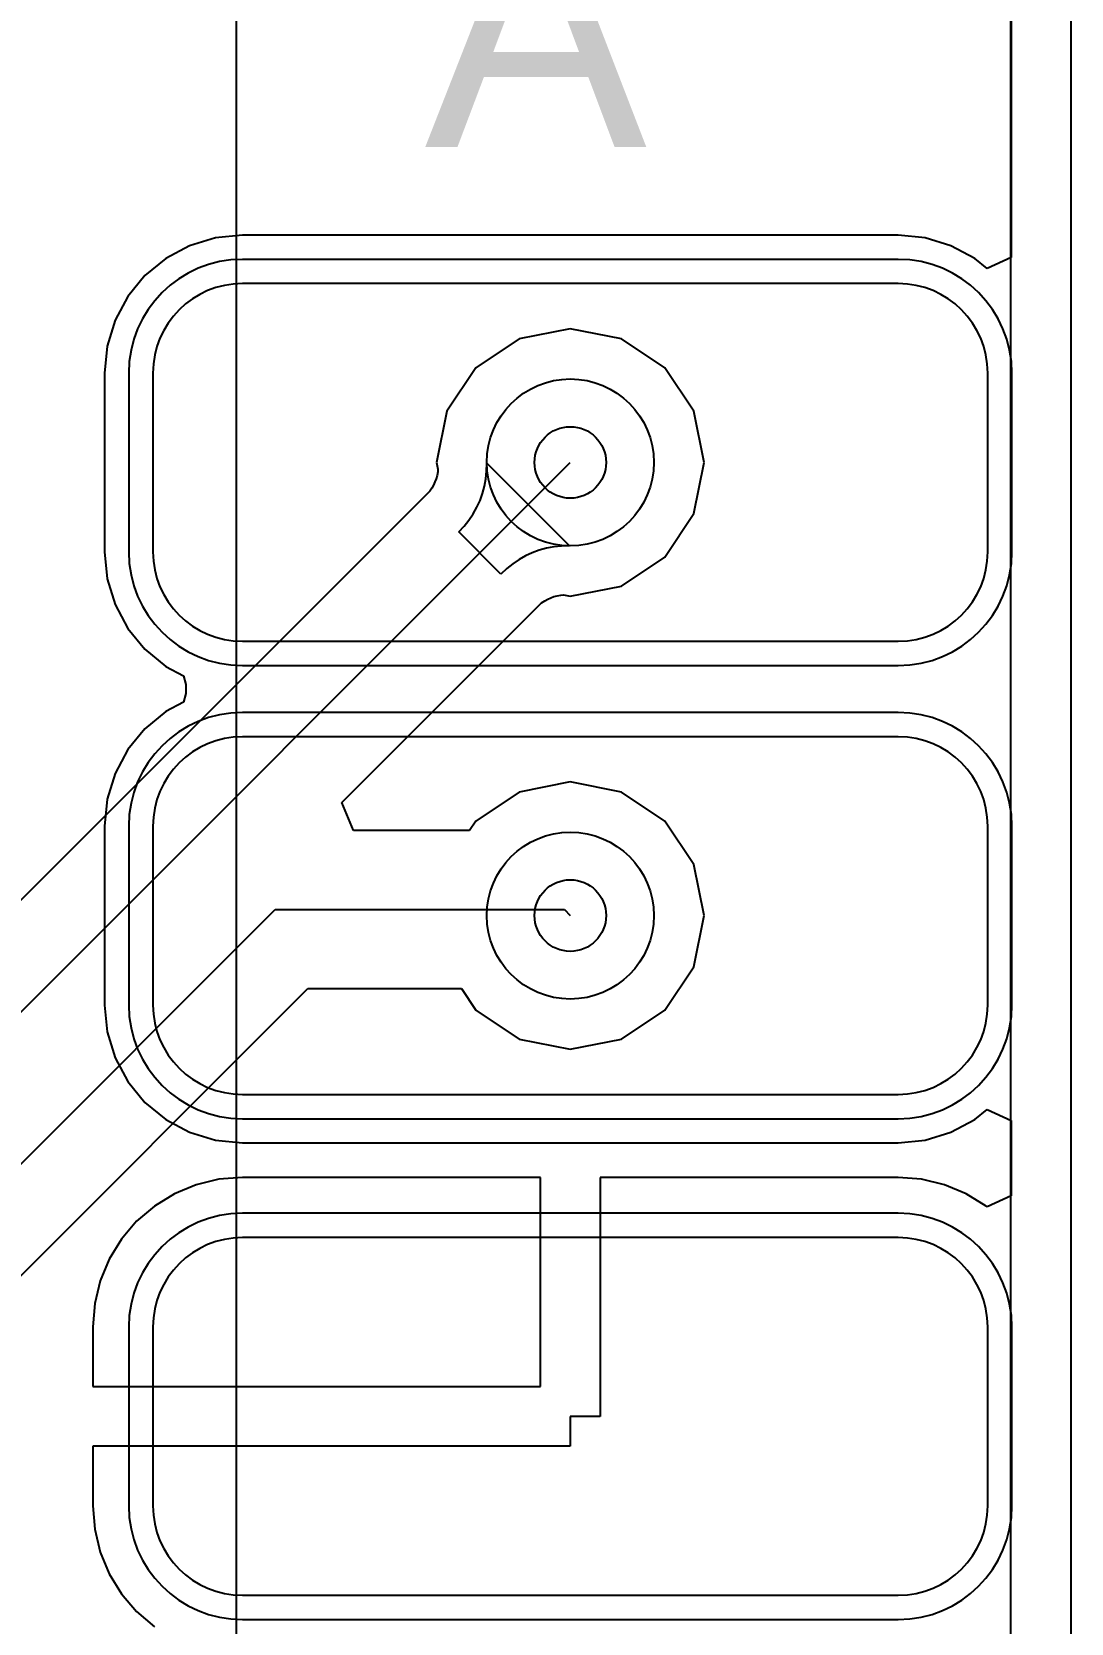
# Model space of a CAD drawing. Header units: millimetres. Extents: x 43 to 5455, y 55 to 5455.
# Drawn here: x 105.04 to 109.4, y 64.33 to 71.01 of the extents above; entities that cross this region are included whole.
import ezdxf

# ---------------------------------------------------------------- set-up
doc = ezdxf.new("R2010")
doc.units = ezdxf.units.MM
for name, color, linetype in [('BottomLayer', 5, 'Continuous'), ('KeepOutLayer', 6, 'Continuous'), ('Mechanical1', 6, 'Continuous'), ('TopLayer', 1, 'Continuous'), ('TopOverlay', 2, 'Continuous'), ('TopPaste', 8, 'Continuous'), ('TopSolder', 216, 'Continuous'), ('ViaHoleLayer', 16, 'Continuous')]:
    doc.layers.add(name, color=color, linetype=linetype)
doc.styles.add('Arial', font='arial.ttf', dxfattribs={"height": 0.2})

msp = doc.modelspace()

# ---------------------------------------------------------------- linework, layer by layer
at = {"layer": 'BottomLayer'}
for p, q in [((109.1451, 71.5), (109.1451, 59.7349)), ((107.3, 69.7608), (107.0854, 69.7181)), ((107.5146, 69.7181), (107.3, 69.7608)), ((107.0854, 69.7181), (106.9035, 69.5965)), ((107.6965, 69.5965), (107.5146, 69.7181)), ((106.9035, 69.5965), (106.7819, 69.4146)), ((107.8181, 69.4146), (107.6965, 69.5965)), ((106.7819, 69.4146), (106.7392, 69.2)), ((107.8608, 69.2), (107.8181, 69.4146)), ((102.4, 64.3), (107.3, 69.2)), ((106.7392, 69.2), (106.745, 69.1712)), ((106.9491, 69.1634), (106.95, 69.1965)), ((106.95, 69.1965), (107.2965, 68.85)), ((107.8181, 68.9854), (107.8608, 69.2)), ((106.7373, 69.1312), (106.7325, 69.118)), ((106.7411, 69.1451), (106.7373, 69.1312)), ((106.7438, 69.1601), (106.7411, 69.1451)), ((106.745, 69.1712), (106.7438, 69.1601)), ((106.9401, 69.1), (106.9458, 69.1312)), ((106.9458, 69.1312), (106.9491, 69.1634)), ((106.7095, 69.0781), (102.1657, 64.5343)), ((106.7107, 69.0796), (106.7095, 69.0781)), ((106.7194, 69.0925), (106.7107, 69.0796)), ((106.7266, 69.1052), (106.7194, 69.0925)), ((106.7325, 69.118), (106.7266, 69.1052)), ((106.9213, 69.0405), (106.9319, 69.0698)), ((106.9319, 69.0698), (106.9401, 69.1)), ((106.8929, 68.9849), (106.9083, 69.0122)), ((106.9083, 69.0122), (106.9213, 69.0405)), ((106.832, 68.9087), (106.8547, 68.9332)), ((106.8547, 68.9332), (106.875, 68.9586)), ((106.875, 68.9586), (106.8929, 68.9849)), ((107.6965, 68.8035), (107.8181, 68.9854)), ((107.0087, 68.732), (106.832, 68.9087)), ((107.1122, 68.8083), (107.0849, 68.7929)), ((107.1405, 68.8213), (107.1122, 68.8083)), ((107.1698, 68.8319), (107.1405, 68.8213)), ((107.2, 68.8401), (107.1698, 68.8319)), ((107.2312, 68.8458), (107.2, 68.8401)), ((107.2634, 68.8491), (107.2312, 68.8458)), ((107.2965, 68.85), (107.2634, 68.8491)), ((107.5146, 68.6819), (107.6965, 68.8035)), ((107.0332, 68.7547), (107.0087, 68.732)), ((107.0586, 68.775), (107.0332, 68.7547)), ((107.0849, 68.7929), (107.0586, 68.775)), ((107.3, 68.6392), (107.5146, 68.6819)), ((106.3423, 67.7737), (107.1781, 68.6095)), ((107.1781, 68.6095), (107.1796, 68.6107)), ((107.1796, 68.6107), (107.1925, 68.6194)), ((107.1925, 68.6194), (107.2052, 68.6266)), ((107.2052, 68.6266), (107.218, 68.6325)), ((107.218, 68.6325), (107.2312, 68.6373)), ((107.2312, 68.6373), (107.2451, 68.6411)), ((107.2451, 68.6411), (107.2601, 68.6438)), ((107.2601, 68.6438), (107.2712, 68.645)), ((107.2712, 68.645), (107.3, 68.6392)), ((107.3, 67.8608), (107.0854, 67.8181)), ((107.5146, 67.8181), (107.3, 67.8608)), ((107.0854, 67.8181), (106.9035, 67.6965)), ((107.6965, 67.6965), (107.5146, 67.8181)), ((106.3909, 67.6564), (106.3423, 67.7737)), ((106.9035, 67.6965), (106.8766, 67.6564)), ((107.8181, 67.5146), (107.6965, 67.6965)), ((106.8766, 67.6564), (106.3909, 67.6564)), ((107.8608, 67.3), (107.8181, 67.5146)), ((103.1529, 64.4156), (106.0623, 67.325)), ((106.0623, 67.325), (107.275, 67.325)), ((107.275, 67.325), (107.3, 67.3)), ((107.8181, 67.0854), (107.8608, 67.3)), ((107.6965, 66.9035), (107.8181, 67.0854)), ((103.4843, 64.2783), (106.1996, 66.9936)), ((106.1996, 66.9936), (106.8432, 66.9936)), ((106.8432, 66.9936), (106.9035, 66.9035)), ((106.9035, 66.9035), (107.0854, 66.7819)), ((107.5146, 66.7819), (107.6965, 66.9035)), ((107.0854, 66.7819), (107.3, 66.7392)), ((107.3, 66.7392), (107.5146, 66.7819))]:
    msp.add_line(p, q, dxfattribs=at)
for centre in [(107.3, 69.2), (107.3, 67.3)]:
    msp.add_circle(centre, 0.35, dxfattribs=at)
at = {"layer": 'KeepOutLayer'}
msp.add_line((109.4, 58.5), (109.4, 71.5), dxfattribs=at)
at = {"layer": 'Mechanical1'}
msp.add_line((105.9, 62.3556), (105.9, 77.054), dxfattribs=at)
at = {"layer": 'TopLayer'}
for p, q in [((109.1478, 71.5), (109.1478, 70.0593)), ((105.8123, 70.1417), (105.7039, 70.1088)), ((105.925, 70.1528), (105.8123, 70.1417)), ((108.675, 70.1528), (105.925, 70.1528)), ((108.7877, 70.1417), (108.675, 70.1528)), ((108.8961, 70.1088), (108.7877, 70.1417)), ((105.7039, 70.1088), (105.604, 70.0554)), ((108.996, 70.0554), (108.8961, 70.1088)), ((105.604, 70.0554), (105.5164, 69.9836)), ((109.0478, 70.0129), (108.996, 70.0554)), ((109.1478, 70.0593), (109.0478, 70.0129)), ((105.5164, 69.9836), (105.4446, 69.896)), ((108.675, 69.95), (105.925, 69.95)), ((105.4446, 69.896), (105.3912, 69.7961)), ((105.3912, 69.7961), (105.3583, 69.6877)), ((105.3583, 69.6877), (105.3472, 69.575)), ((105.3472, 69.575), (105.3472, 68.825)), ((105.55, 69.575), (105.55, 68.825)), ((109.05, 68.825), (109.05, 69.575)), ((105.3472, 68.825), (105.3583, 68.7123)), ((105.3583, 68.7123), (105.3912, 68.6039)), ((105.3912, 68.6039), (105.4446, 68.504)), ((105.4446, 68.504), (105.5164, 68.4164)), ((105.5164, 68.4164), (105.604, 68.3446)), ((105.925, 68.45), (108.675, 68.45)), ((105.604, 68.3446), (105.6775, 68.3053)), ((105.6775, 68.3053), (105.6874, 68.2691)), ((105.6874, 68.2691), (105.6874, 68.2309)), ((105.6775, 68.1947), (105.604, 68.1554)), ((105.6874, 68.2309), (105.6775, 68.1947)), ((105.604, 68.1554), (105.5164, 68.0835)), ((105.5164, 68.0835), (105.4446, 67.996)), ((105.4446, 67.996), (105.3912, 67.8961)), ((108.675, 68.05), (105.925, 68.05)), ((105.3912, 67.8961), (105.3583, 67.7877)), ((105.3583, 67.7877), (105.3472, 67.675)), ((105.3472, 67.675), (105.3472, 66.925)), ((105.55, 67.675), (105.55, 66.925)), ((109.05, 66.925), (109.05, 67.675)), ((105.3472, 66.925), (105.3583, 66.8123)), ((105.3583, 66.8123), (105.3912, 66.7039)), ((105.3912, 66.7039), (105.4446, 66.604)), ((105.4446, 66.604), (105.5164, 66.5164)), ((105.925, 66.55), (108.675, 66.55)), ((105.5164, 66.5164), (105.604, 66.4446)), ((108.996, 66.4446), (109.0478, 66.4871)), ((109.0478, 66.4871), (109.1478, 66.4407)), ((105.604, 66.4446), (105.7039, 66.3912)), ((105.7039, 66.3912), (105.8123, 66.3583)), ((108.7877, 66.3583), (108.8961, 66.3912)), ((108.8961, 66.3912), (108.996, 66.4446)), ((109.1478, 66.4407), (109.1478, 66.1246)), ((105.8123, 66.3583), (105.925, 66.3472)), ((105.925, 66.3472), (108.675, 66.3472)), ((108.675, 66.3472), (108.7877, 66.3583)), ((105.8269, 66.1942), (105.7313, 66.1712)), ((105.925, 66.2019), (105.8269, 66.1942)), ((107.175, 66.2019), (105.925, 66.2019)), ((107.175, 65.325), (107.175, 66.2019)), ((108.675, 66.2019), (107.425, 66.2019)), ((107.425, 66.2019), (107.425, 65.2)), ((108.7731, 66.1942), (108.675, 66.2019)), ((108.8687, 66.1712), (108.7731, 66.1942)), ((105.6404, 66.1336), (105.5565, 66.0822)), ((105.7313, 66.1712), (105.6404, 66.1336)), ((108.9596, 66.1336), (108.8687, 66.1712)), ((109.0435, 66.0822), (108.9596, 66.1336)), ((109.1478, 66.1246), (109.0478, 66.0785)), ((105.5565, 66.0822), (105.4817, 66.0183)), ((109.0478, 66.0785), (109.0435, 66.0822)), ((105.4817, 66.0183), (105.4178, 65.9435)), ((105.4178, 65.9435), (105.3664, 65.8596)), ((108.675, 65.95), (105.925, 65.95)), ((105.3664, 65.8596), (105.3288, 65.7687)), ((105.3288, 65.7687), (105.3058, 65.6731)), ((105.3058, 65.6731), (105.2981, 65.575)), ((105.2981, 65.575), (105.2981, 65.325)), ((105.55, 65.575), (105.55, 64.825)), ((109.05, 64.825), (109.05, 65.575)), ((105.2981, 65.325), (107.175, 65.325)), ((107.425, 65.2), (107.3, 65.2)), ((107.3, 65.2), (107.3, 65.075)), ((107.3, 65.075), (105.2981, 65.075)), ((105.2981, 65.075), (105.2981, 64.825)), ((105.2981, 64.825), (105.3058, 64.7269)), ((105.3058, 64.7269), (105.3288, 64.6313)), ((105.3288, 64.6313), (105.3664, 64.5404)), ((105.3664, 64.5404), (105.4178, 64.4565)), ((105.4178, 64.4565), (105.4817, 64.3817)), ((105.925, 64.45), (108.675, 64.45)), ((105.4817, 64.3817), (105.5565, 64.3178))]:
    msp.add_line(p, q, dxfattribs=at)
for centre in [(107.3, 69.2), (107.3, 67.3)]:
    msp.add_circle(centre, 0.35, dxfattribs=at)
for centre, start, end in [((105.925, 69.575), 90, 180), ((108.675, 69.575), 0, 90), ((105.925, 68.825), 180, 270), ((108.675, 68.825), 270, 0), ((105.925, 67.675), 90, 180), ((108.675, 67.675), 0, 90), ((105.925, 66.925), 180, 270), ((108.675, 66.925), 270, 0), ((105.925, 65.575), 90, 180), ((108.675, 65.575), 0, 90), ((105.925, 64.825), 180, 270), ((108.675, 64.825), 270, 0)]:
    msp.add_arc(centre, 0.375, start, end, dxfattribs=at)
at = {"layer": 'TopPaste'}
for p, q in [((108.675, 69.95), (105.925, 69.95)), ((105.55, 69.575), (105.55, 68.825)), ((109.05, 68.825), (109.05, 69.575)), ((105.925, 68.45), (108.675, 68.45)), ((108.675, 68.05), (105.925, 68.05)), ((105.55, 67.675), (105.55, 66.925)), ((109.05, 66.925), (109.05, 67.675)), ((105.925, 66.55), (108.675, 66.55)), ((108.675, 65.95), (105.925, 65.95)), ((105.55, 65.575), (105.55, 64.825)), ((109.05, 64.825), (109.05, 65.575)), ((105.925, 64.45), (108.675, 64.45))]:
    msp.add_line(p, q, dxfattribs=at)
for centre, start, end in [((105.925, 69.575), 90, 180), ((108.675, 69.575), 0, 90), ((105.925, 68.825), 180, 270), ((108.675, 68.825), 270, 0), ((105.925, 67.675), 90, 180), ((108.675, 67.675), 0, 90), ((105.925, 66.925), 180, 270), ((108.675, 66.925), 270, 0), ((105.925, 65.575), 90, 180), ((108.675, 65.575), 0, 90), ((105.925, 64.825), 180, 270), ((108.675, 64.825), 270, 0)]:
    msp.add_arc(centre, 0.375, start, end, dxfattribs=at)
at = {"layer": 'TopSolder'}
for p, q in [((108.675, 70.0516), (105.925, 70.0516)), ((105.4484, 69.575), (105.4484, 68.825)), ((109.1516, 68.825), (109.1516, 69.575)), ((105.925, 68.3484), (108.675, 68.3484)), ((108.675, 68.1516), (105.925, 68.1516)), ((105.4484, 67.675), (105.4484, 66.925)), ((109.1516, 66.925), (109.1516, 67.675)), ((105.925, 66.4484), (108.675, 66.4484)), ((108.675, 66.0516), (105.925, 66.0516)), ((105.4484, 65.575), (105.4484, 64.825)), ((109.1516, 64.825), (109.1516, 65.575)), ((105.925, 64.3484), (108.675, 64.3484))]:
    msp.add_line(p, q, dxfattribs=at)
for centre, start, end in [((105.925, 69.575), 90, 180), ((108.675, 69.575), 0, 90), ((105.925, 68.825), 180, 270), ((108.675, 68.825), 270, 0), ((105.925, 67.675), 90, 180), ((108.675, 67.675), 0, 90), ((105.925, 66.925), 180, 270), ((108.675, 66.925), 270, 0), ((105.925, 65.575), 90, 180), ((108.675, 65.575), 0, 90), ((105.925, 64.825), 180, 270), ((108.675, 64.825), 270, 0)]:
    msp.add_arc(centre, 0.4766, start, end, dxfattribs=at)
at = {"layer": 'ViaHoleLayer'}
for centre in [(107.3, 69.2), (107.3, 67.3)]:
    msp.add_circle(centre, 0.15, dxfattribs=at)

# ---------------------------------------------------------------- texts
at = {"layer": 'TopOverlay', "style": 'Arial'}
msp.add_text('A', height=1, dxfattribs=at).set_placement((106.6893, 70.5233))

doc.saveas('drawing.dxf')
